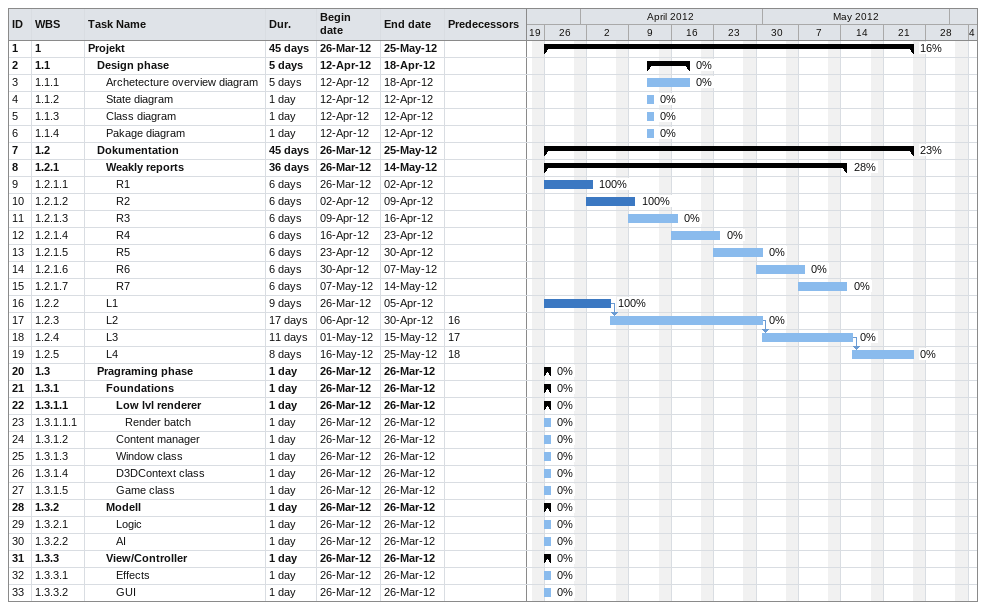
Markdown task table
| ID | WBS | Task | Duration | Start | Finish | Predecessors | % complete |
|---|---|---|---|---|---|---|---|
| 1 | 1 | **Projekt** | 45d | 2012-03-26 | 2012-05-25 |  | 16 |
| 2 | 1.1 | **Design phase** | 5d | 2012-04-12 | 2012-04-18 |  | 0 |
| 3 | 1.1.1 | Archetecture overview diagram | 5d | 2012-04-12 | 2012-04-18 |  | 0 |
| 4 | 1.1.2 | State diagram | 1d | 2012-04-12 | 2012-04-12 |  | 0 |
| 5 | 1.1.3 | Class diagram | 1d | 2012-04-12 | 2012-04-12 |  | 0 |
| 6 | 1.1.4 | Pakage diagram | 1d | 2012-04-12 | 2012-04-12 |  | 0 |
| 7 | 1.2 | **Dokumentation** | 45d | 2012-03-26 | 2012-05-25 |  | 23 |
| 8 | 1.2.1 | **Weakly reports** | 36d | 2012-03-26 | 2012-05-14 |  | 28 |
| 9 | 1.2.1.1 | R1 | 6d | 2012-03-26 | 2012-04-02 |  | 100 |
| 10 | 1.2.1.2 | R2 | 6d | 2012-04-02 | 2012-04-09 |  | 100 |
| 11 | 1.2.1.3 | R3 | 6d | 2012-04-09 | 2012-04-16 |  | 0 |
| 12 | 1.2.1.4 | R4 | 6d | 2012-04-16 | 2012-04-23 |  | 0 |
| 13 | 1.2.1.5 | R5 | 6d | 2012-04-23 | 2012-04-30 |  | 0 |
| 14 | 1.2.1.6 | R6 | 6d | 2012-04-30 | 2012-05-07 |  | 0 |
| 15 | 1.2.1.7 | R7 | 6d | 2012-05-07 | 2012-05-14 |  | 0 |
| 16 | 1.2.2 | L1 | 9d | 2012-03-26 | 2012-04-05 |  | 100 |
| 17 | 1.2.3 | L2 | 17d | 2012-04-06 | 2012-04-30 | 16 | 0 |
| 18 | 1.2.4 | L3 | 11d | 2012-05-01 | 2012-05-15 | 17 | 0 |
| 19 | 1.2.5 | L4 | 8d | 2012-05-16 | 2012-05-25 | 18 | 0 |
| 20 | 1.3 | **Pragraming phase** | 1d | 2012-03-26 | 2012-03-26 |  | 0 |
| 21 | 1.3.1 | **Foundations** | 1d | 2012-03-26 | 2012-03-26 |  | 0 |
| 22 | 1.3.1.1 | **Low lvl renderer** | 1d | 2012-03-26 | 2012-03-26 |  | 0 |
| 23 | 1.3.1.1.1 | Render batch | 1d | 2012-03-26 | 2012-03-26 |  | 0 |
| 24 | 1.3.1.2 | Content manager | 1d | 2012-03-26 | 2012-03-26 |  | 0 |
| 25 | 1.3.1.3 | Window class | 1d | 2012-03-26 | 2012-03-26 |  | 0 |
| 26 | 1.3.1.4 | D3DContext class | 1d | 2012-03-26 | 2012-03-26 |  | 0 |
| 27 | 1.3.1.5 | Game class | 1d | 2012-03-26 | 2012-03-26 |  | 0 |
| 28 | 1.3.2 | **Modell** | 1d | 2012-03-26 | 2012-03-26 |  | 0 |
| 29 | 1.3.2.1 | Logic | 1d | 2012-03-26 | 2012-03-26 |  | 0 |
| 30 | 1.3.2.2 | AI | 1d | 2012-03-26 | 2012-03-26 |  | 0 |
| 31 | 1.3.3 | **View/Controller** | 1d | 2012-03-26 | 2012-03-26 |  | 0 |
| 32 | 1.3.3.1 | Effects | 1d | 2012-03-26 | 2012-03-26 |  | 0 |
| 33 | 1.3.3.2 | GUI | 1d | 2012-03-26 | 2012-03-26 |  | 0 |
